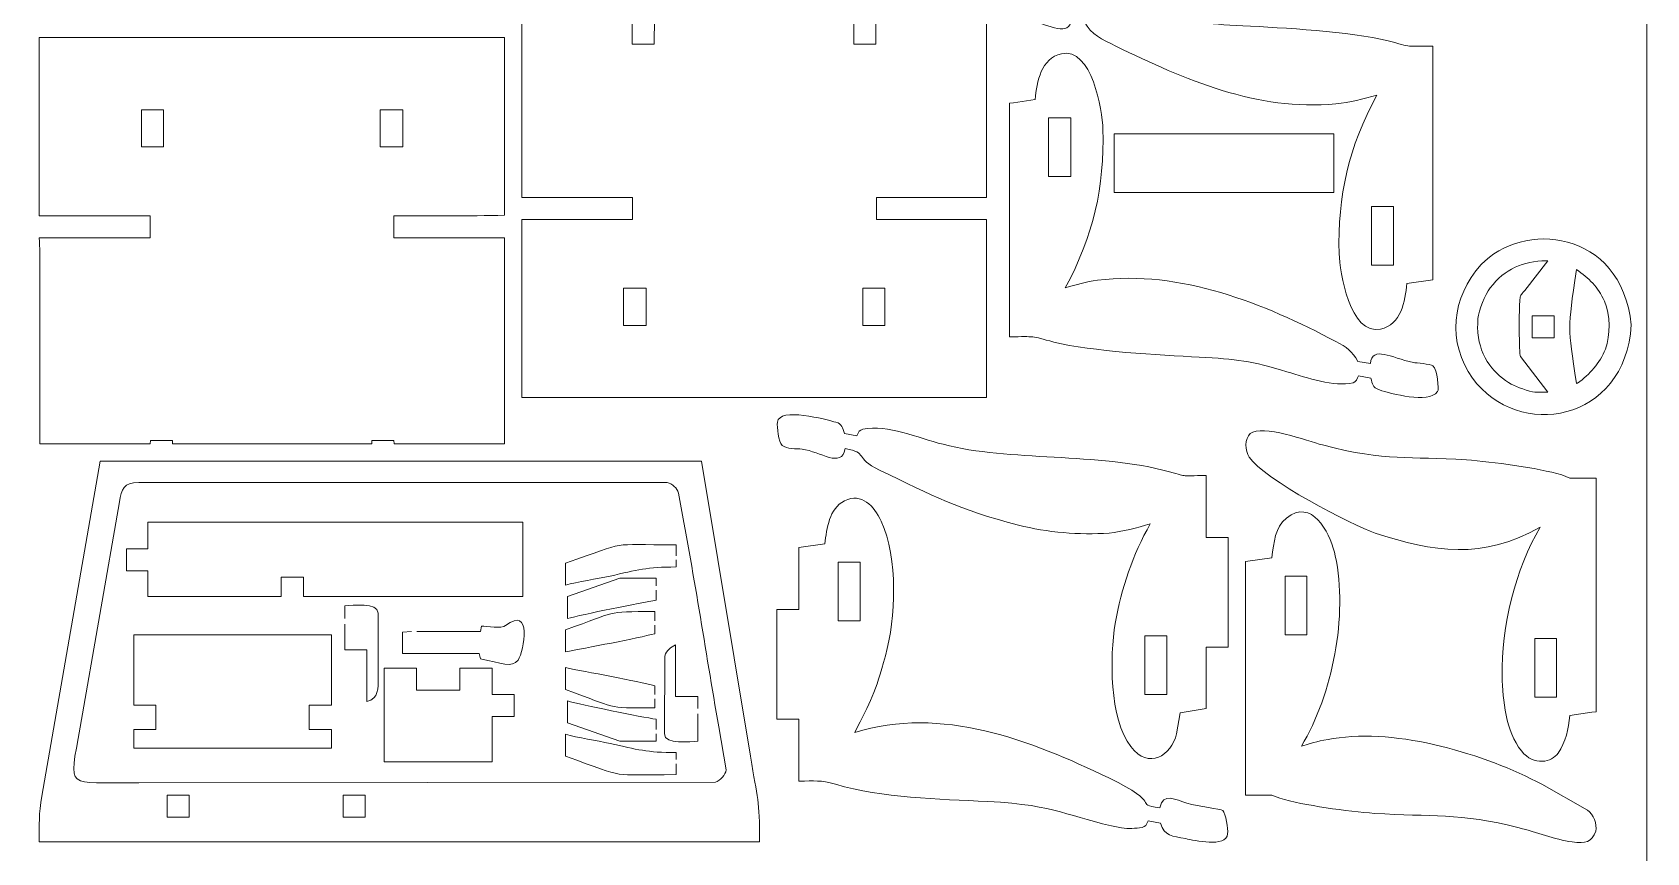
# Model space of a CAD drawing. Header units: centimetres. Extents: x -5.6 to 52.4, y -14 to 24.
# Drawn here: x 33.65 to 52.41, y 5.06 to 14.59 of the extents above; entities that cross this region are included whole.
import ezdxf

# ---------------------------------------------------------------- set-up
doc = ezdxf.new("R2010")
doc.units = ezdxf.units.CM
doc.header["$MEASUREMENT"] = 0
doc.layers.add('Camada 1', color=7, linetype='Continuous')

msp = doc.modelspace()

# ---------------------------------------------------------------- linework, layer by layer
at = {"layer": 'Camada 1', "color": 5, "lineweight": 9}
msp.add_open_spline([(52.40695, -13.99431), (52.40695, -13.99431), (-5.59305, -13.99431), (-5.59305, -13.99431), (-5.59305, -13.99431), (-5.59305, -13.99431), (52.40695, -13.9943), (52.40695, -13.9943), (52.40695, -13.9943), (52.40695, -13.9943), (52.40695, 24.00571), (52.40695, 24.00571), (52.40695, 24.00571), (52.40695, 24.00571), (-5.59305, 24.00571), (-5.59305, 24.00571), (-5.59305, 24.00571), (-5.59305, 24.00571), (-5.59305, -13.9943), (-5.59305, -13.9943)], degree=3, knots=[0, 0, 0, 0, 0.16666667, 0.16666667, 0.16666667, 0.16666667, 0.33333333, 0.33333333, 0.33333333, 0.33333333, 0.5, 0.5, 0.5, 0.5, 0.66666667, 0.66666667, 0.66666667, 0.66666667, 1, 1, 1, 1], dxfattribs=at)
at = {"layer": 'Camada 1', "color": 3, "lineweight": 9}
for points, knots in [([(46.23835, 14.43083), (47.04306, 14.04336), (47.87335, 13.6736), (48.79524, 13.76192), (48.79524, 13.76192), (48.95681, 13.7774), (49.11406, 13.82027), (49.27037, 13.86194), (49.27037, 13.86194), (48.94437, 13.2568), (48.81496, 12.69598), (48.83275, 12.01773), (48.83275, 12.01773), (48.83804, 11.81621), (48.95924, 11.06288), (49.31411, 11.14251), (49.31411, 11.14251), (49.55261, 11.19603), (49.5995, 11.46411), (49.62044, 11.6739), (49.62044, 11.6739), (49.62044, 11.6739), (49.92052, 11.71765), (49.92052, 11.71765), (49.92052, 11.71765), (49.92052, 11.71765), (49.92052, 14.43083), (49.92052, 14.43083), (49.92052, 14.43083), (49.61357, 14.43083), (49.68496, 14.41717), (49.40164, 14.49334), (49.40164, 14.49334), (48.95856, 14.60141), (48.18045, 14.64525), (47.71374, 14.66838), (47.71374, 14.66838), (47.28318, 14.68972), (47.10304, 14.71293), (46.69472, 14.8372), (46.69472, 14.8372), (46.45249, 14.91091), (46.15008, 15.01539), (45.92579, 14.96847), (45.92579, 14.96847), (45.89487, 14.95779), (45.87655, 14.9138), (45.86326, 14.88719), (45.86326, 14.88719), (45.86326, 14.88719), (45.71947, 14.91221), (45.71947, 14.91221), (45.71947, 14.91221), (45.69906, 14.98368), (45.70687, 15.0174), (45.61946, 15.04975), (45.61946, 15.04975), (45.48992, 15.08807), (45.05014, 15.21543), (44.94428, 15.06851), (44.94428, 15.06851), (44.90343, 15.01182), (44.95645, 14.8227), (45.00054, 14.76842), (45.00054, 14.76842), (45.02497, 14.74761), (45.19477, 14.7356), (45.22561, 14.73091), (45.22561, 14.73091), (45.48503, 14.67814), (45.69003, 14.52972), (45.72574, 14.74339), (45.72574, 14.74339), (45.72574, 14.74339), (45.86953, 14.71841), (45.86953, 14.71841), (45.86953, 14.71841), (45.95927, 14.55678), (46.07101, 14.51942), (46.23835, 14.43083)], [0, 0, 0, 0, 0.04761905, 0.04761905, 0.04761905, 0.04761905, 0.0952381, 0.0952381, 0.0952381, 0.0952381, 0.14285714, 0.14285714, 0.14285714, 0.14285714, 0.19047619, 0.19047619, 0.19047619, 0.19047619, 0.23809524, 0.23809524, 0.23809524, 0.23809524, 0.28571429, 0.28571429, 0.28571429, 0.28571429, 0.33333333, 0.33333333, 0.33333333, 0.33333333, 0.38095238, 0.38095238, 0.38095238, 0.38095238, 0.42857143, 0.42857143, 0.42857143, 0.42857143, 0.47619048, 0.47619048, 0.47619048, 0.47619048, 0.52380952, 0.52380952, 0.52380952, 0.52380952, 0.57142857, 0.57142857, 0.57142857, 0.57142857, 0.61904762, 0.61904762, 0.61904762, 0.61904762, 0.66666667, 0.66666667, 0.66666667, 0.66666667, 0.71428571, 0.71428571, 0.71428571, 0.71428571, 0.76190476, 0.76190476, 0.76190476, 0.76190476, 0.80952381, 0.80952381, 0.80952381, 0.80952381, 0.85714286, 0.85714286, 0.85714286, 0.85714286, 0.9047619, 0.9047619, 0.9047619, 0.9047619, 1, 1, 1, 1]), ([(39.33555, 14.31204), (39.33555, 14.31204), (39.33555, 12.67415), (39.33555, 12.67415), (39.33555, 12.67415), (39.33555, 12.67415), (40.62337, 12.67415), (40.62337, 12.67415), (40.62337, 12.67415), (40.62337, 12.67415), (40.62337, 12.41781), (40.62337, 12.41781), (40.62337, 12.41781), (40.62337, 12.41781), (39.33555, 12.41781), (39.33555, 12.41781), (39.33555, 12.41781), (39.33555, 12.41781), (39.33555, 10.34857), (39.33555, 10.34857), (39.33555, 10.34857), (41.136, 10.34857), (42.93645, 10.34857), (44.7369, 10.34857), (44.7369, 10.34857), (44.7369, 10.34857), (44.7369, 12.41781), (44.7369, 12.41781), (44.7369, 12.41781), (44.7369, 12.41781), (43.45534, 12.41781), (43.45534, 12.41781), (43.45534, 12.41781), (43.45534, 12.41781), (43.45534, 12.67415), (43.45534, 12.67415), (43.45534, 12.67415), (43.45534, 12.67415), (44.7369, 12.67415), (44.7369, 12.67415), (44.7369, 12.67415), (44.7369, 12.67415), (44.7369, 15.06851), (44.7369, 15.06851), (44.7369, 15.06851), (44.7369, 15.06851), (43.45534, 15.06851), (43.45534, 15.06851), (43.45534, 15.06851), (43.4428, 14.88089), (43.44907, 14.64923), (43.44907, 14.45583), (43.44907, 14.45583), (43.44907, 14.45583), (43.19277, 14.45583), (43.19277, 14.45583), (43.19277, 14.45583), (43.19277, 14.45583), (43.19277, 15.06851), (43.19277, 15.06851), (43.19277, 15.06851), (43.19277, 15.06851), (40.87967, 15.06851), (40.87967, 15.06851), (40.87967, 15.06851), (40.87967, 15.06851), (40.87343, 14.45583), (40.87343, 14.45583), (40.87343, 14.45583), (40.87343, 14.45583), (40.61712, 14.45583), (40.61712, 14.45583), (40.61712, 14.45583), (40.61712, 14.45583), (40.61712, 15.06851), (40.61712, 15.06851), (40.61712, 15.06851), (40.61712, 15.06851), (39.33555, 15.06851), (39.33555, 15.06851), (39.33555, 15.06851), (39.33555, 15.06851), (39.33555, 14.31204), (39.33555, 14.31204)], [0, 0, 0, 0, 0.04545455, 0.04545455, 0.04545455, 0.04545455, 0.09090909, 0.09090909, 0.09090909, 0.09090909, 0.13636364, 0.13636364, 0.13636364, 0.13636364, 0.18181818, 0.18181818, 0.18181818, 0.18181818, 0.22727273, 0.22727273, 0.22727273, 0.22727273, 0.27272727, 0.27272727, 0.27272727, 0.27272727, 0.31818182, 0.31818182, 0.31818182, 0.31818182, 0.36363636, 0.36363636, 0.36363636, 0.36363636, 0.40909091, 0.40909091, 0.40909091, 0.40909091, 0.45454545, 0.45454545, 0.45454545, 0.45454545, 0.5, 0.5, 0.5, 0.5, 0.54545455, 0.54545455, 0.54545455, 0.54545455, 0.59090909, 0.59090909, 0.59090909, 0.59090909, 0.63636364, 0.63636364, 0.63636364, 0.63636364, 0.68181818, 0.68181818, 0.68181818, 0.68181818, 0.72727273, 0.72727273, 0.72727273, 0.72727273, 0.77272727, 0.77272727, 0.77272727, 0.77272727, 0.81818182, 0.81818182, 0.81818182, 0.81818182, 0.86363636, 0.86363636, 0.86363636, 0.86363636, 0.90909091, 0.90909091, 0.90909091, 0.90909091, 1, 1, 1, 1]), ([(34.81514, 9.81081), (34.81514, 9.81081), (35.01518, 9.81081), (35.01518, 9.81081), (35.01518, 9.81081), (35.01518, 9.81081), (35.02143, 9.84831), (35.02143, 9.84831), (35.02143, 9.84831), (35.02143, 9.84831), (35.27775, 9.84831), (35.27775, 9.84831), (35.27775, 9.84831), (35.27775, 9.84831), (35.27775, 9.81081), (35.27775, 9.81081), (35.27775, 9.81081), (35.27775, 9.81081), (37.59083, 9.81081), (37.59083, 9.81081), (37.59083, 9.81081), (37.59083, 9.81081), (37.59083, 9.84831), (37.59083, 9.84831), (37.59083, 9.84831), (37.59083, 9.84831), (37.84713, 9.84831), (37.84713, 9.84831), (37.84713, 9.84831), (37.84713, 9.84831), (37.8534, 9.81081), (37.8534, 9.81081), (37.8534, 9.81081), (37.8534, 9.81081), (39.13494, 9.81081), (39.13494, 9.81081), (39.13494, 9.81081), (39.13494, 9.81081), (39.13494, 12.20516), (39.13494, 12.20516), (39.13494, 12.20516), (39.13494, 12.20516), (37.84713, 12.20516), (37.84713, 12.20516), (37.84713, 12.20516), (37.84713, 12.20516), (37.84713, 12.46145), (37.84713, 12.46145), (37.84713, 12.46145), (38.26983, 12.46145), (38.7151, 12.45455), (39.13494, 12.46773), (39.13494, 12.46773), (39.13494, 12.46773), (39.13494, 14.53073), (39.13494, 14.53073), (39.13494, 14.53073), (39.13494, 14.53073), (33.72736, 14.53073), (33.72736, 14.53073), (33.72736, 14.53073), (33.72736, 14.53073), (33.72736, 12.46145), (33.72736, 12.46145), (33.72736, 12.46145), (34.15663, 12.46145), (34.58591, 12.46145), (35.01518, 12.46145), (35.01518, 12.46145), (35.01518, 12.46145), (35.01518, 12.20516), (35.01518, 12.20516), (35.01518, 12.20516), (35.01518, 12.20516), (33.72736, 12.20516), (33.72736, 12.20516), (33.72736, 12.20516), (33.74033, 11.98416), (33.7336, 11.67562), (33.7336, 11.44873), (33.7336, 11.44873), (33.7336, 11.44873), (33.7336, 9.81081), (33.7336, 9.81081), (33.7336, 9.81081), (33.7336, 9.81081), (34.81514, 9.81081), (34.81514, 9.81081)], [0, 0, 0, 0, 0.04347826, 0.04347826, 0.04347826, 0.04347826, 0.08695652, 0.08695652, 0.08695652, 0.08695652, 0.13043478, 0.13043478, 0.13043478, 0.13043478, 0.17391304, 0.17391304, 0.17391304, 0.17391304, 0.2173913, 0.2173913, 0.2173913, 0.2173913, 0.26086957, 0.26086957, 0.26086957, 0.26086957, 0.30434783, 0.30434783, 0.30434783, 0.30434783, 0.34782609, 0.34782609, 0.34782609, 0.34782609, 0.39130435, 0.39130435, 0.39130435, 0.39130435, 0.43478261, 0.43478261, 0.43478261, 0.43478261, 0.47826087, 0.47826087, 0.47826087, 0.47826087, 0.52173913, 0.52173913, 0.52173913, 0.52173913, 0.56521739, 0.56521739, 0.56521739, 0.56521739, 0.60869565, 0.60869565, 0.60869565, 0.60869565, 0.65217391, 0.65217391, 0.65217391, 0.65217391, 0.69565217, 0.69565217, 0.69565217, 0.69565217, 0.73913043, 0.73913043, 0.73913043, 0.73913043, 0.7826087, 0.7826087, 0.7826087, 0.7826087, 0.82608696, 0.82608696, 0.82608696, 0.82608696, 0.86956522, 0.86956522, 0.86956522, 0.86956522, 0.91304348, 0.91304348, 0.91304348, 0.91304348, 1, 1, 1, 1]), ([(45.05057, 13.77441), (45.05057, 13.77441), (45.00054, 13.76817), (45.00054, 13.76817), (45.00054, 13.76817), (45.00054, 13.76817), (45.00054, 11.05498), (45.00054, 11.05498), (45.00054, 11.05498), (45.31357, 11.05498), (45.23823, 11.06807), (45.51943, 10.99248), (45.51943, 10.99248), (45.96247, 10.88443), (46.74068, 10.84056), (47.20734, 10.81743), (47.20734, 10.81743), (47.63776, 10.79609), (47.81809, 10.7729), (48.22633, 10.64863), (48.22633, 10.64863), (48.46858, 10.5749), (48.77095, 10.47046), (48.99528, 10.51735), (48.99528, 10.51735), (49.02638, 10.52808), (49.04444, 10.57189), (49.05781, 10.59864), (49.05781, 10.59864), (49.05781, 10.59864), (49.20159, 10.57361), (49.20159, 10.57361), (49.20159, 10.57361), (49.22204, 10.50214), (49.21415, 10.46844), (49.30163, 10.43607), (49.30163, 10.43607), (49.43132, 10.39771), (49.87076, 10.27041), (49.97678, 10.41732), (49.97678, 10.41732), (49.99502, 10.44259), (49.97598, 10.67489), (49.92052, 10.71739), (49.92052, 10.71739), (49.89242, 10.73893), (49.72991, 10.74966), (49.69548, 10.7549), (49.69548, 10.7549), (49.42692, 10.80955), (49.22584, 10.95658), (49.19536, 10.74242), (49.19536, 10.74242), (49.19536, 10.74242), (49.05157, 10.76742), (49.05157, 10.76742), (49.05157, 10.76742), (48.9866, 10.88435), (48.91765, 10.93374), (48.79524, 10.99872), (48.79524, 10.99872), (47.9614, 11.44135), (46.98403, 11.83522), (46.02579, 11.71141), (46.02579, 11.71141), (45.88579, 11.69332), (45.78597, 11.65992), (45.6507, 11.62389), (45.6507, 11.62389), (45.97677, 12.22895), (46.1061, 12.7899), (46.08832, 13.46808), (46.08832, 13.46808), (46.08257, 13.68738), (45.95671, 14.42184), (45.60695, 14.34331), (45.60695, 14.34331), (45.36847, 14.28977), (45.32159, 14.02172), (45.30062, 13.81191), (45.30062, 13.81191), (45.30062, 13.81191), (45.05057, 13.77441), (45.05057, 13.77441)], [0, 0, 0, 0, 0.04545455, 0.04545455, 0.04545455, 0.04545455, 0.09090909, 0.09090909, 0.09090909, 0.09090909, 0.13636364, 0.13636364, 0.13636364, 0.13636364, 0.18181818, 0.18181818, 0.18181818, 0.18181818, 0.22727273, 0.22727273, 0.22727273, 0.22727273, 0.27272727, 0.27272727, 0.27272727, 0.27272727, 0.31818182, 0.31818182, 0.31818182, 0.31818182, 0.36363636, 0.36363636, 0.36363636, 0.36363636, 0.40909091, 0.40909091, 0.40909091, 0.40909091, 0.45454545, 0.45454545, 0.45454545, 0.45454545, 0.5, 0.5, 0.5, 0.5, 0.54545455, 0.54545455, 0.54545455, 0.54545455, 0.59090909, 0.59090909, 0.59090909, 0.59090909, 0.63636364, 0.63636364, 0.63636364, 0.63636364, 0.68181818, 0.68181818, 0.68181818, 0.68181818, 0.72727273, 0.72727273, 0.72727273, 0.72727273, 0.77272727, 0.77272727, 0.77272727, 0.77272727, 0.81818182, 0.81818182, 0.81818182, 0.81818182, 0.86363636, 0.86363636, 0.86363636, 0.86363636, 0.90909091, 0.90909091, 0.90909091, 0.90909091, 1, 1, 1, 1]), ([(48.65772, 13.41183), (48.65772, 13.41183), (48.77024, 13.41183), (48.77024, 13.41183), (48.77024, 13.41183), (48.77024, 13.41183), (48.77024, 12.7304), (48.77024, 12.7304), (48.77024, 12.7304), (48.77024, 12.7304), (46.2196, 12.7304), (46.2196, 12.7304), (46.2196, 12.7304), (46.2196, 12.7304), (46.2196, 13.41183), (46.2196, 13.41183), (46.2196, 13.41183), (46.2196, 13.41183), (48.65772, 13.41183), (48.65772, 13.41183)], [0, 0, 0, 0, 0.16666667, 0.16666667, 0.16666667, 0.16666667, 0.33333333, 0.33333333, 0.33333333, 0.33333333, 0.5, 0.5, 0.5, 0.5, 0.66666667, 0.66666667, 0.66666667, 0.66666667, 1, 1, 1, 1]), ([(52.2274, 11.19222), (52.10915, 12.31813), (50.95177, 12.40042), (50.48324, 11.89239), (50.48324, 11.89239), (50.13715, 11.51713), (50.08848, 10.98222), (50.3832, 10.57331), (50.3832, 10.57331), (50.90742, 9.846), (52.16068, 10.05648), (52.2274, 11.19222)], [0, 0, 0, 0, 0.25, 0.25, 0.25, 0.25, 0.5, 0.5, 0.5, 0.5, 1, 1, 1, 1]), ([(47.33085, 8.72288), (47.33085, 8.72288), (47.2871, 8.72288), (47.2871, 8.72288), (47.2871, 8.72288), (47.2871, 8.72288), (47.2871, 9.44182), (47.2871, 9.44182), (47.2871, 9.44182), (46.96254, 9.44182), (47.10416, 9.41968), (46.86198, 9.48558), (46.86198, 9.48558), (46.01972, 9.71477), (45.00565, 9.60214), (44.23009, 9.80443), (44.23009, 9.80443), (43.93292, 9.88194), (43.59054, 10.03651), (43.29861, 9.97944), (43.29861, 9.97944), (43.25544, 9.971), (43.25335, 9.95144), (43.22983, 9.90443), (43.22983, 9.90443), (43.22983, 9.90443), (43.08605, 9.92945), (43.08605, 9.92945), (43.08605, 9.92945), (43.06356, 9.9969), (43.0573, 10.04177), (42.98601, 10.06072), (42.98601, 10.06072), (42.8736, 10.09063), (42.32697, 10.24296), (42.3046, 10.06072), (42.3046, 10.06072), (42.29829, 10.00932), (42.31839, 9.83021), (42.36086, 9.79191), (42.36086, 9.79191), (42.41101, 9.74668), (42.53111, 9.75535), (42.59217, 9.74813), (42.59217, 9.74813), (42.80441, 9.72303), (43.05282, 9.5175), (43.0923, 9.7544), (43.0923, 9.7544), (43.36916, 9.70827), (43.1915, 9.64867), (43.49241, 9.50434), (43.49241, 9.50434), (44.12202, 9.20236), (44.39561, 9.04791), (45.10531, 8.86667), (45.10531, 8.86667), (45.44383, 8.78022), (45.8103, 8.74906), (46.16181, 8.77291), (46.16181, 8.77291), (46.31088, 8.78718), (46.49215, 8.83862), (46.63692, 8.87918), (46.63692, 8.87918), (46.43792, 8.52096), (46.29927, 8.1352), (46.23059, 7.72263), (46.23059, 7.72263), (46.16678, 7.33934), (46.16198, 6.61464), (46.41188, 6.29102), (46.41188, 6.29102), (46.62134, 6.01977), (46.88141, 6.18521), (46.94327, 6.44105), (46.94327, 6.44105), (46.94327, 6.44105), (46.98702, 6.68488), (46.98702, 6.68488), (46.98702, 6.68488), (46.98702, 6.68488), (47.2871, 6.73489), (47.2871, 6.73489), (47.2871, 6.73489), (47.2871, 6.73489), (47.2871, 7.44758), (47.2871, 7.44758), (47.2871, 7.44758), (47.2871, 7.44758), (47.54341, 7.44758), (47.54341, 7.44758), (47.54341, 7.44758), (47.54341, 7.44758), (47.54341, 8.72288), (47.54341, 8.72288), (47.54341, 8.72288), (47.54341, 8.72288), (47.33085, 8.72288), (47.33085, 8.72288)], [0, 0, 0, 0, 0.03846154, 0.03846154, 0.03846154, 0.03846154, 0.07692308, 0.07692308, 0.07692308, 0.07692308, 0.11538462, 0.11538462, 0.11538462, 0.11538462, 0.15384615, 0.15384615, 0.15384615, 0.15384615, 0.19230769, 0.19230769, 0.19230769, 0.19230769, 0.23076923, 0.23076923, 0.23076923, 0.23076923, 0.26923077, 0.26923077, 0.26923077, 0.26923077, 0.30769231, 0.30769231, 0.30769231, 0.30769231, 0.34615385, 0.34615385, 0.34615385, 0.34615385, 0.38461538, 0.38461538, 0.38461538, 0.38461538, 0.42307692, 0.42307692, 0.42307692, 0.42307692, 0.46153846, 0.46153846, 0.46153846, 0.46153846, 0.5, 0.5, 0.5, 0.5, 0.53846154, 0.53846154, 0.53846154, 0.53846154, 0.57692308, 0.57692308, 0.57692308, 0.57692308, 0.61538462, 0.61538462, 0.61538462, 0.61538462, 0.65384615, 0.65384615, 0.65384615, 0.65384615, 0.69230769, 0.69230769, 0.69230769, 0.69230769, 0.73076923, 0.73076923, 0.73076923, 0.73076923, 0.76923077, 0.76923077, 0.76923077, 0.76923077, 0.80769231, 0.80769231, 0.80769231, 0.80769231, 0.84615385, 0.84615385, 0.84615385, 0.84615385, 0.88461538, 0.88461538, 0.88461538, 0.88461538, 0.92307692, 0.92307692, 0.92307692, 0.92307692, 1, 1, 1, 1]), ([(51.77041, 6.69112), (51.77041, 6.69112), (51.82044, 6.69739), (51.82044, 6.69739), (51.82044, 6.69739), (51.82044, 6.69739), (51.82044, 9.41057), (51.82044, 9.41057), (51.82044, 9.41057), (51.82044, 9.41057), (51.51411, 9.41057), (51.51411, 9.41057), (51.51411, 9.41057), (51.51411, 9.41057), (51.42032, 9.44808), (51.42032, 9.44808), (51.42032, 9.44808), (51.1358, 9.5338), (50.61048, 9.60128), (50.31379, 9.6231), (50.31379, 9.6231), (49.62548, 9.67372), (49.40967, 9.59571), (48.63839, 9.79815), (48.63839, 9.79815), (48.46754, 9.843), (47.93775, 10.04176), (47.80068, 9.92945), (47.80068, 9.92945), (47.73135, 9.87264), (47.73783, 9.73304), (47.78817, 9.65436), (47.78817, 9.65436), (47.94839, 9.40393), (48.99272, 8.85753), (49.25104, 8.77291), (49.25104, 8.77291), (49.92754, 8.55132), (50.50304, 8.46046), (51.17026, 8.84167), (51.17026, 8.84167), (50.8849, 8.36608), (50.71155, 7.67581), (50.72641, 7.10999), (50.72641, 7.10999), (50.73388, 6.82565), (50.76921, 6.47369), (50.95145, 6.24101), (50.95145, 6.24101), (51.09532, 6.05731), (51.30708, 6.11143), (51.37657, 6.21601), (51.37657, 6.21601), (51.46522, 6.34943), (51.49937, 6.49203), (51.51411, 6.65361), (51.51411, 6.65361), (51.51411, 6.65361), (51.77041, 6.69112), (51.77041, 6.69112)], [0, 0, 0, 0, 0.0625, 0.0625, 0.0625, 0.0625, 0.125, 0.125, 0.125, 0.125, 0.1875, 0.1875, 0.1875, 0.1875, 0.25, 0.25, 0.25, 0.25, 0.3125, 0.3125, 0.3125, 0.3125, 0.375, 0.375, 0.375, 0.375, 0.4375, 0.4375, 0.4375, 0.4375, 0.5, 0.5, 0.5, 0.5, 0.5625, 0.5625, 0.5625, 0.5625, 0.625, 0.625, 0.625, 0.625, 0.6875, 0.6875, 0.6875, 0.6875, 0.75, 0.75, 0.75, 0.75, 0.8125, 0.8125, 0.8125, 0.8125, 0.875, 0.875, 0.875, 0.875, 1, 1, 1, 1]), ([(35.03393, 5.18449), (37.38869, 5.18449), (39.74344, 5.18449), (42.0982, 5.18449), (42.0982, 5.18449), (42.0982, 5.68564), (42.07528, 5.67005), (41.99191, 6.1785), (41.99191, 6.1785), (41.99191, 6.1785), (41.42302, 9.61062), (41.42302, 9.61062), (41.42302, 9.61062), (41.42302, 9.61062), (34.43378, 9.61062), (34.43378, 9.61062), (34.43378, 9.61062), (34.43378, 9.61062), (33.75862, 5.71589), (33.75862, 5.71589), (33.75862, 5.71589), (33.72185, 5.50473), (33.72736, 5.39391), (33.72736, 5.18449), (33.72736, 5.18449), (33.72736, 5.18449), (35.03393, 5.18449), (35.03393, 5.18449)], [0, 0, 0, 0, 0.125, 0.125, 0.125, 0.125, 0.25, 0.25, 0.25, 0.25, 0.375, 0.375, 0.375, 0.375, 0.5, 0.5, 0.5, 0.5, 0.625, 0.625, 0.625, 0.625, 0.75, 0.75, 0.75, 0.75, 1, 1, 1, 1]), ([(41.6231, 6.52234), (41.6231, 6.52234), (41.71061, 6.02221), (41.71061, 6.02221), (41.71061, 6.02221), (41.70549, 5.96407), (41.63852, 5.89608), (41.58559, 5.87843), (41.58559, 5.87843), (41.58559, 5.87843), (34.88391, 5.87218), (34.88391, 5.87218), (34.88391, 5.87218), (34.01931, 5.87642), (34.07257, 5.76818), (34.20249, 6.5161), (34.20249, 6.5161), (34.20249, 6.5161), (34.65884, 9.13549), (34.65884, 9.13549), (34.65884, 9.13549), (34.68483, 9.28484), (34.708, 9.36056), (34.88391, 9.36056), (34.88391, 9.36056), (34.88391, 9.36056), (41.02293, 9.36056), (41.02293, 9.36056), (41.02293, 9.36056), (41.08477, 9.34596), (41.14199, 9.29808), (41.1542, 9.23553), (41.1542, 9.23553), (41.3299, 8.33522), (41.46733, 7.42623), (41.6231, 6.52234)], [0, 0, 0, 0, 0.1, 0.1, 0.1, 0.1, 0.2, 0.2, 0.2, 0.2, 0.3, 0.3, 0.3, 0.3, 0.4, 0.4, 0.4, 0.4, 0.5, 0.5, 0.5, 0.5, 0.6, 0.6, 0.6, 0.6, 0.7, 0.7, 0.7, 0.7, 0.8, 0.8, 0.8, 0.8, 1, 1, 1, 1]), ([(42.51091, 6.60987), (42.51091, 6.60987), (42.55466, 6.60987), (42.55466, 6.60987), (42.55466, 6.60987), (42.55466, 6.60987), (42.55466, 5.89093), (42.55466, 5.89093), (42.55466, 5.89093), (42.74484, 5.89093), (42.79982, 5.90514), (42.97978, 5.85343), (42.97978, 5.85343), (43.52975, 5.6954), (44.17047, 5.68257), (44.74897, 5.65336), (44.74897, 5.65336), (45.58626, 5.61109), (45.64879, 5.47624), (46.3056, 5.34704), (46.3056, 5.34704), (46.38113, 5.33585), (46.46847, 5.33871), (46.54315, 5.35331), (46.54315, 5.35331), (46.58632, 5.36175), (46.58841, 5.38131), (46.61193, 5.42832), (46.61193, 5.42832), (46.61193, 5.42832), (46.75571, 5.4033), (46.75571, 5.4033), (46.75571, 5.4033), (46.80719, 5.24882), (46.89029, 5.25189), (47.04951, 5.222), (47.04951, 5.222), (47.14818, 5.20348), (47.52055, 5.11109), (47.53716, 5.27826), (47.53716, 5.27826), (47.54255, 5.33252), (47.51612, 5.51709), (47.4809, 5.54708), (47.4809, 5.54708), (47.45386, 5.57011), (47.20247, 5.59164), (47.06203, 5.63461), (47.06203, 5.63461), (46.94452, 5.67057), (46.78087, 5.76681), (46.74946, 5.57835), (46.74946, 5.57835), (46.42497, 5.63241), (46.80949, 5.61341), (46.15554, 5.92844), (46.15554, 5.92844), (45.25045, 6.36445), (44.20505, 6.77362), (43.20482, 6.45357), (43.20482, 6.45357), (43.38882, 6.82157), (43.44256, 6.9117), (43.56115, 7.34754), (43.56115, 7.34754), (43.67949, 7.78246), (43.71156, 8.47945), (43.51116, 8.91045), (43.51116, 8.91045), (43.42909, 9.08697), (43.2846, 9.24726), (43.08605, 9.148), (43.08605, 9.148), (42.90228, 9.05613), (42.88277, 8.82977), (42.85474, 8.64787), (42.85474, 8.64787), (42.85474, 8.64787), (42.55466, 8.6041), (42.55466, 8.6041), (42.55466, 8.6041), (42.55466, 8.6041), (42.55466, 7.88517), (42.55466, 7.88517), (42.55466, 7.88517), (42.55466, 7.88517), (42.29835, 7.88517), (42.29835, 7.88517), (42.29835, 7.88517), (42.29835, 7.88517), (42.29835, 6.60987), (42.29835, 6.60987), (42.29835, 6.60987), (42.29835, 6.60987), (42.51091, 6.60987), (42.51091, 6.60987)], [0, 0, 0, 0, 0.04, 0.04, 0.04, 0.04, 0.08, 0.08, 0.08, 0.08, 0.12, 0.12, 0.12, 0.12, 0.16, 0.16, 0.16, 0.16, 0.2, 0.2, 0.2, 0.2, 0.24, 0.24, 0.24, 0.24, 0.28, 0.28, 0.28, 0.28, 0.32, 0.32, 0.32, 0.32, 0.36, 0.36, 0.36, 0.36, 0.4, 0.4, 0.4, 0.4, 0.44, 0.44, 0.44, 0.44, 0.48, 0.48, 0.48, 0.48, 0.52, 0.52, 0.52, 0.52, 0.56, 0.56, 0.56, 0.56, 0.6, 0.6, 0.6, 0.6, 0.64, 0.64, 0.64, 0.64, 0.68, 0.68, 0.68, 0.68, 0.72, 0.72, 0.72, 0.72, 0.76, 0.76, 0.76, 0.76, 0.8, 0.8, 0.8, 0.8, 0.84, 0.84, 0.84, 0.84, 0.88, 0.88, 0.88, 0.88, 0.92, 0.92, 0.92, 0.92, 1, 1, 1, 1]), ([(48.05697, 8.5541), (48.05697, 8.5541), (48.05074, 8.48534), (48.05074, 8.48534), (48.05074, 8.48534), (48.05074, 8.48534), (47.74442, 8.44156), (47.74442, 8.44156), (47.74442, 8.44156), (47.74442, 8.44156), (47.74442, 5.7284), (47.74442, 5.7284), (47.74442, 5.7284), (47.74442, 5.7284), (48.05074, 5.7284), (48.05074, 5.7284), (48.05074, 5.7284), (48.05074, 5.7284), (48.14451, 5.69089), (48.14451, 5.69089), (48.14451, 5.69089), (48.41501, 5.60937), (48.93769, 5.53698), (49.24479, 5.51584), (49.24479, 5.51584), (49.90253, 5.47056), (50.22495, 5.52767), (50.92646, 5.34704), (50.92646, 5.34704), (51.12592, 5.29568), (51.33457, 5.21146), (51.5391, 5.18449), (51.5391, 5.18449), (51.7029, 5.16289), (51.76458, 5.1775), (51.81417, 5.30953), (51.81417, 5.30953), (51.83334, 5.39074), (51.786, 5.50241), (51.7204, 5.55335), (51.7204, 5.55335), (51.7204, 5.55335), (51.18901, 5.85343), (51.18901, 5.85343), (51.18901, 5.85343), (50.52889, 6.20475), (49.51698, 6.50836), (48.76342, 6.38479), (48.76342, 6.38479), (48.58769, 6.3546), (48.56055, 6.34644), (48.39457, 6.29727), (48.39457, 6.29727), (48.75922, 6.90519), (48.9348, 7.80694), (48.78842, 8.51034), (48.78842, 8.51034), (48.7437, 8.72524), (48.55726, 9.13996), (48.27578, 8.98546), (48.27578, 8.98546), (48.10731, 8.89299), (48.0876, 8.73006), (48.05697, 8.5541)], [0, 0, 0, 0, 0.05882353, 0.05882353, 0.05882353, 0.05882353, 0.11764706, 0.11764706, 0.11764706, 0.11764706, 0.17647059, 0.17647059, 0.17647059, 0.17647059, 0.23529412, 0.23529412, 0.23529412, 0.23529412, 0.29411765, 0.29411765, 0.29411765, 0.29411765, 0.35294118, 0.35294118, 0.35294118, 0.35294118, 0.41176471, 0.41176471, 0.41176471, 0.41176471, 0.47058824, 0.47058824, 0.47058824, 0.47058824, 0.52941176, 0.52941176, 0.52941176, 0.52941176, 0.58823529, 0.58823529, 0.58823529, 0.58823529, 0.64705882, 0.64705882, 0.64705882, 0.64705882, 0.70588235, 0.70588235, 0.70588235, 0.70588235, 0.76470588, 0.76470588, 0.76470588, 0.76470588, 0.82352941, 0.82352941, 0.82352941, 0.82352941, 0.88235294, 0.88235294, 0.88235294, 0.88235294, 1, 1, 1, 1])]:
    msp.add_open_spline(points, degree=3, knots=knots, dxfattribs=at)
at = {"layer": 'Camada 1', "lineweight": 9}
for points, knots in [([(34.95268, 13.26165), (34.95268, 13.26165), (34.91514, 13.26165), (34.91514, 13.26165), (34.91514, 13.26165), (34.91514, 13.26165), (34.91514, 13.69301), (34.91514, 13.69301), (34.91514, 13.69301), (34.91514, 13.69301), (35.17148, 13.69301), (35.17148, 13.69301), (35.17148, 13.69301), (35.17148, 13.69301), (35.17148, 13.26165), (35.17148, 13.26165), (35.17148, 13.26165), (35.17148, 13.26165), (34.95268, 13.26165), (34.95268, 13.26165)], [0, 0, 0, 0, 0.16666667, 0.16666667, 0.16666667, 0.16666667, 0.33333333, 0.33333333, 0.33333333, 0.33333333, 0.5, 0.5, 0.5, 0.5, 0.66666667, 0.66666667, 0.66666667, 0.66666667, 1, 1, 1, 1]), ([(37.95341, 13.33668), (37.95341, 13.33668), (37.95341, 13.26165), (37.95341, 13.26165), (37.95341, 13.26165), (37.95341, 13.26165), (37.69086, 13.26165), (37.69086, 13.26165), (37.69086, 13.26165), (37.69086, 13.26165), (37.69086, 13.69301), (37.69086, 13.69301), (37.69086, 13.69301), (37.69086, 13.69301), (37.95341, 13.69301), (37.95341, 13.69301), (37.95341, 13.69301), (37.95341, 13.69301), (37.95341, 13.33668), (37.95341, 13.33668)], [0, 0, 0, 0, 0.16666667, 0.16666667, 0.16666667, 0.16666667, 0.33333333, 0.33333333, 0.33333333, 0.33333333, 0.5, 0.5, 0.5, 0.5, 0.66666667, 0.66666667, 0.66666667, 0.66666667, 1, 1, 1, 1]), ([(45.66945, 12.91794), (45.66945, 12.91794), (45.71323, 12.91794), (45.71323, 12.91794), (45.71323, 12.91794), (45.71323, 12.91794), (45.71323, 13.59937), (45.71323, 13.59937), (45.71323, 13.59937), (45.71323, 13.59937), (45.45692, 13.59937), (45.45692, 13.59937), (45.45692, 13.59937), (45.45692, 13.59937), (45.45692, 12.91794), (45.45692, 12.91794), (45.45692, 12.91794), (45.45692, 12.91794), (45.66945, 12.91794), (45.66945, 12.91794)], [0, 0, 0, 0, 0.16666667, 0.16666667, 0.16666667, 0.16666667, 0.33333333, 0.33333333, 0.33333333, 0.33333333, 0.5, 0.5, 0.5, 0.5, 0.66666667, 0.66666667, 0.66666667, 0.66666667, 1, 1, 1, 1]), ([(49.25162, 12.56787), (49.25162, 12.56787), (49.20784, 12.56787), (49.20784, 12.56787), (49.20784, 12.56787), (49.20784, 12.56787), (49.20784, 11.88646), (49.20784, 11.88646), (49.20784, 11.88646), (49.20784, 11.88646), (49.46418, 11.88646), (49.46418, 11.88646), (49.46418, 11.88646), (49.46418, 11.88646), (49.46418, 12.56787), (49.46418, 12.56787), (49.46418, 12.56787), (49.46418, 12.56787), (49.25162, 12.56787), (49.25162, 12.56787)], [0, 0, 0, 0, 0.16666667, 0.16666667, 0.16666667, 0.16666667, 0.33333333, 0.33333333, 0.33333333, 0.33333333, 0.5, 0.5, 0.5, 0.5, 0.66666667, 0.66666667, 0.66666667, 0.66666667, 1, 1, 1, 1]), ([(51.23966, 11.93617), (50.96697, 11.93617), (50.76087, 11.84232), (50.58951, 11.62356), (50.58951, 11.62356), (50.52674, 11.54343), (50.45615, 11.36235), (50.44573, 11.26722), (50.44573, 11.26722), (50.44573, 11.26722), (50.44573, 11.21097), (50.44573, 11.21097), (50.44573, 11.21097), (50.44158, 11.1363), (50.43547, 11.19077), (50.44573, 11.09845), (50.44573, 11.09845), (50.46123, 10.95894), (50.49848, 10.83753), (50.58324, 10.72336), (50.58324, 10.72336), (50.64308, 10.64276), (50.74385, 10.55153), (50.8333, 10.50456), (50.8333, 10.50456), (50.89586, 10.47171), (51.03934, 10.417), (51.10839, 10.41077), (51.10839, 10.41077), (51.10839, 10.41077), (51.25842, 10.41077), (51.25842, 10.41077), (51.25842, 10.41077), (51.25842, 10.41077), (50.93958, 10.82336), (50.93958, 10.82336), (50.93958, 10.82336), (50.92315, 10.86416), (50.92238, 11.38894), (50.93334, 11.48606), (50.93334, 11.48606), (50.93971, 11.54251), (50.93919, 11.53002), (50.9896, 11.59231), (50.9896, 11.59231), (50.9896, 11.59231), (51.25842, 11.93617), (51.25842, 11.93617), (51.25842, 11.93617), (51.25842, 11.93617), (51.23966, 11.93617), (51.23966, 11.93617)], [0, 0, 0, 0, 0.07142857, 0.07142857, 0.07142857, 0.07142857, 0.14285714, 0.14285714, 0.14285714, 0.14285714, 0.21428571, 0.21428571, 0.21428571, 0.21428571, 0.28571429, 0.28571429, 0.28571429, 0.28571429, 0.35714286, 0.35714286, 0.35714286, 0.35714286, 0.42857143, 0.42857143, 0.42857143, 0.42857143, 0.5, 0.5, 0.5, 0.5, 0.57142857, 0.57142857, 0.57142857, 0.57142857, 0.64285714, 0.64285714, 0.64285714, 0.64285714, 0.71428571, 0.71428571, 0.71428571, 0.71428571, 0.78571429, 0.78571429, 0.78571429, 0.78571429, 0.85714286, 0.85714286, 0.85714286, 0.85714286, 1, 1, 1, 1]), ([(51.60225, 10.51705), (51.74878, 10.61482), (51.85907, 10.7486), (51.92735, 10.9109), (51.92735, 10.9109), (51.98539, 11.07885), (51.98575, 11.3032), (51.91483, 11.46729), (51.91483, 11.46729), (51.84093, 11.6383), (51.73543, 11.73204), (51.58976, 11.83613), (51.58976, 11.83613), (51.48456, 11.10017), (51.49124, 11.21026), (51.58976, 10.5108), (51.58976, 10.5108), (51.58976, 10.5108), (51.60225, 10.51705), (51.60225, 10.51705)], [0, 0, 0, 0, 0.16666667, 0.16666667, 0.16666667, 0.16666667, 0.33333333, 0.33333333, 0.33333333, 0.33333333, 0.5, 0.5, 0.5, 0.5, 0.66666667, 0.66666667, 0.66666667, 0.66666667, 1, 1, 1, 1]), ([(40.51708, 11.5426), (40.51708, 11.5426), (40.51708, 11.61764), (40.51708, 11.61764), (40.51708, 11.61764), (40.51708, 11.61764), (40.77967, 11.61764), (40.77967, 11.61764), (40.77967, 11.61764), (40.77967, 11.61764), (40.77967, 11.18625), (40.77967, 11.18625), (40.77967, 11.18625), (40.77967, 11.18625), (40.51708, 11.18625), (40.51708, 11.18625), (40.51708, 11.18625), (40.51708, 11.18625), (40.51708, 11.5426), (40.51708, 11.5426)], [0, 0, 0, 0, 0.16666667, 0.16666667, 0.16666667, 0.16666667, 0.33333333, 0.33333333, 0.33333333, 0.33333333, 0.5, 0.5, 0.5, 0.5, 0.66666667, 0.66666667, 0.66666667, 0.66666667, 1, 1, 1, 1]), ([(43.51785, 11.61764), (43.51785, 11.61764), (43.55535, 11.61764), (43.55535, 11.61764), (43.55535, 11.61764), (43.55535, 11.61764), (43.55535, 11.18625), (43.55535, 11.18625), (43.55535, 11.18625), (43.55535, 11.18625), (43.29904, 11.18625), (43.29904, 11.18625), (43.29904, 11.18625), (43.29904, 11.18625), (43.29904, 11.61764), (43.29904, 11.61764), (43.29904, 11.61764), (43.29904, 11.61764), (43.51785, 11.61764), (43.51785, 11.61764)], [0, 0, 0, 0, 0.16666667, 0.16666667, 0.16666667, 0.16666667, 0.33333333, 0.33333333, 0.33333333, 0.33333333, 0.5, 0.5, 0.5, 0.5, 0.66666667, 0.66666667, 0.66666667, 0.66666667, 1, 1, 1, 1]), ([(51.33343, 11.08595), (51.33343, 11.08595), (51.33343, 11.04219), (51.33343, 11.04219), (51.33343, 11.04219), (51.33343, 11.04219), (51.07712, 11.04219), (51.07712, 11.04219), (51.07712, 11.04219), (51.07712, 11.04219), (51.07712, 11.29851), (51.07712, 11.29851), (51.07712, 11.29851), (51.07712, 11.29851), (51.33343, 11.29851), (51.33343, 11.29851), (51.33343, 11.29851), (51.33343, 11.29851), (51.33343, 11.08595), (51.33343, 11.08595)], [0, 0, 0, 0, 0.16666667, 0.16666667, 0.16666667, 0.16666667, 0.33333333, 0.33333333, 0.33333333, 0.33333333, 0.5, 0.5, 0.5, 0.5, 0.66666667, 0.66666667, 0.66666667, 0.66666667, 1, 1, 1, 1]), ([(43.22983, 7.75389), (43.22983, 7.75389), (43.26733, 7.75389), (43.26733, 7.75389), (43.26733, 7.75389), (43.26733, 7.75389), (43.26733, 8.43532), (43.26733, 8.43532), (43.26733, 8.43532), (43.26733, 8.43532), (43.01104, 8.43532), (43.01104, 8.43532), (43.01104, 8.43532), (43.01104, 8.43532), (43.01104, 7.75389), (43.01104, 7.75389), (43.01104, 7.75389), (43.01104, 7.75389), (43.22983, 7.75389), (43.22983, 7.75389)], [0, 0, 0, 0, 0.16666667, 0.16666667, 0.16666667, 0.16666667, 0.33333333, 0.33333333, 0.33333333, 0.33333333, 0.5, 0.5, 0.5, 0.5, 0.66666667, 0.66666667, 0.66666667, 0.66666667, 1, 1, 1, 1]), ([(48.4196, 7.59136), (48.4196, 7.59136), (48.4571, 7.59136), (48.4571, 7.59136), (48.4571, 7.59136), (48.4571, 7.59136), (48.4571, 8.27278), (48.4571, 8.27278), (48.4571, 8.27278), (48.4571, 8.27278), (48.20704, 8.27278), (48.20704, 8.27278), (48.20704, 8.27278), (48.20704, 8.27278), (48.20704, 7.59136), (48.20704, 7.59136), (48.20704, 7.59136), (48.20704, 7.59136), (48.4196, 7.59136), (48.4196, 7.59136)], [0, 0, 0, 0, 0.16666667, 0.16666667, 0.16666667, 0.16666667, 0.33333333, 0.33333333, 0.33333333, 0.33333333, 0.5, 0.5, 0.5, 0.5, 0.66666667, 0.66666667, 0.66666667, 0.66666667, 1, 1, 1, 1]), ([(46.61193, 7.57886), (46.61193, 7.57886), (46.57442, 7.57886), (46.57442, 7.57886), (46.57442, 7.57886), (46.57442, 7.57886), (46.57442, 6.89743), (46.57442, 6.89743), (46.57442, 6.89743), (46.57442, 6.89743), (46.83072, 6.89743), (46.83072, 6.89743), (46.83072, 6.89743), (46.83072, 6.89743), (46.83072, 7.57886), (46.83072, 7.57886), (46.83072, 7.57886), (46.83072, 7.57886), (46.61193, 7.57886), (46.61193, 7.57886)], [0, 0, 0, 0, 0.16666667, 0.16666667, 0.16666667, 0.16666667, 0.33333333, 0.33333333, 0.33333333, 0.33333333, 0.5, 0.5, 0.5, 0.5, 0.66666667, 0.66666667, 0.66666667, 0.66666667, 1, 1, 1, 1]), ([(51.14526, 7.54758), (51.14526, 7.54758), (51.10775, 7.54758), (51.10775, 7.54758), (51.10775, 7.54758), (51.10775, 7.54758), (51.10775, 6.86617), (51.10775, 6.86617), (51.10775, 6.86617), (51.10775, 6.86617), (51.35782, 6.86617), (51.35782, 6.86617), (51.35782, 6.86617), (51.35782, 6.86617), (51.35782, 7.54758), (51.35782, 7.54758), (51.35782, 7.54758), (51.35782, 7.54758), (51.14526, 7.54758), (51.14526, 7.54758)], [0, 0, 0, 0, 0.16666667, 0.16666667, 0.16666667, 0.16666667, 0.33333333, 0.33333333, 0.33333333, 0.33333333, 0.5, 0.5, 0.5, 0.5, 0.66666667, 0.66666667, 0.66666667, 0.66666667, 1, 1, 1, 1]), ([(35.259, 5.47206), (35.259, 5.47206), (35.21523, 5.47206), (35.21523, 5.47206), (35.21523, 5.47206), (35.21523, 5.47206), (35.21523, 5.7284), (35.21523, 5.7284), (35.21523, 5.7284), (35.21523, 5.7284), (35.47155, 5.7284), (35.47155, 5.7284), (35.47155, 5.7284), (35.47155, 5.7284), (35.47155, 5.47206), (35.47155, 5.47206), (35.47155, 5.47206), (35.47155, 5.47206), (35.259, 5.47206), (35.259, 5.47206)], [0, 0, 0, 0, 0.16666667, 0.16666667, 0.16666667, 0.16666667, 0.33333333, 0.33333333, 0.33333333, 0.33333333, 0.5, 0.5, 0.5, 0.5, 0.66666667, 0.66666667, 0.66666667, 0.66666667, 1, 1, 1, 1]), ([(37.47204, 5.7284), (37.47204, 5.7284), (37.51581, 5.7284), (37.51581, 5.7284), (37.51581, 5.7284), (37.51581, 5.7284), (37.51581, 5.47206), (37.51581, 5.47206), (37.51581, 5.47206), (37.51581, 5.47206), (37.2595, 5.47206), (37.2595, 5.47206), (37.2595, 5.47206), (37.2595, 5.47206), (37.2595, 5.7284), (37.2595, 5.7284), (37.2595, 5.7284), (37.2595, 5.7284), (37.47204, 5.7284), (37.47204, 5.7284)], [0, 0, 0, 0, 0.16666667, 0.16666667, 0.16666667, 0.16666667, 0.33333333, 0.33333333, 0.33333333, 0.33333333, 0.5, 0.5, 0.5, 0.5, 0.66666667, 0.66666667, 0.66666667, 0.66666667, 1, 1, 1, 1])]:
    msp.add_open_spline(points, degree=3, knots=knots, dxfattribs=at)
msp.add_open_spline([(48.03257, 13.41183), (48.03257, 13.41183), (48.03257, 13.41183), (48.03257, 13.41183)], degree=3, dxfattribs=at)
at = {"layer": 'Camada 1', "color": 2, "lineweight": 9}
for points, knots in [([(35.05893, 8.03523), (35.05893, 8.03523), (34.99019, 8.03523), (34.99019, 8.03523), (34.99019, 8.03523), (34.99019, 8.03523), (34.99019, 8.33528), (34.99019, 8.33528), (34.99019, 8.33528), (34.99019, 8.33528), (34.74013, 8.33528), (34.74013, 8.33528), (34.74013, 8.33528), (34.74013, 8.33528), (34.74013, 8.59161), (34.74013, 8.59161), (34.74013, 8.59161), (34.74013, 8.59161), (34.99019, 8.59161), (34.99019, 8.59161), (34.99019, 8.59161), (34.99019, 8.59161), (34.99019, 8.89793), (34.99019, 8.89793), (34.99019, 8.89793), (36.44263, 8.89793), (37.89506, 8.89793), (39.3475, 8.89793), (39.3475, 8.89793), (39.3475, 8.89793), (39.3475, 8.03523), (39.3475, 8.03523), (39.3475, 8.03523), (38.4973, 8.03523), (37.64709, 8.03523), (36.79689, 8.03523), (36.79689, 8.03523), (36.79689, 8.03523), (36.79689, 8.26027), (36.79689, 8.26027), (36.79689, 8.26027), (36.79689, 8.26027), (36.54056, 8.26027), (36.54056, 8.26027), (36.54056, 8.26027), (36.54056, 8.26027), (36.54056, 8.03523), (36.54056, 8.03523), (36.54056, 8.03523), (36.54056, 8.03523), (35.05893, 8.03523), (35.05893, 8.03523)], [0, 0, 0, 0, 0.07142857, 0.07142857, 0.07142857, 0.07142857, 0.14285714, 0.14285714, 0.14285714, 0.14285714, 0.21428571, 0.21428571, 0.21428571, 0.21428571, 0.28571429, 0.28571429, 0.28571429, 0.28571429, 0.35714286, 0.35714286, 0.35714286, 0.35714286, 0.42857143, 0.42857143, 0.42857143, 0.42857143, 0.5, 0.5, 0.5, 0.5, 0.57142857, 0.57142857, 0.57142857, 0.57142857, 0.64285714, 0.64285714, 0.64285714, 0.64285714, 0.71428571, 0.71428571, 0.71428571, 0.71428571, 0.78571429, 0.78571429, 0.78571429, 0.78571429, 0.85714286, 0.85714286, 0.85714286, 0.85714286, 1, 1, 1, 1]), ([(41.12921, 8.46031), (41.12921, 8.46031), (41.12921, 8.37906), (41.12921, 8.37906), (41.12921, 8.37906), (40.78781, 8.37906), (40.68025, 8.34423), (40.36027, 8.27278), (40.36027, 8.27278), (40.20949, 8.24061), (39.98218, 8.20675), (39.84138, 8.1665), (39.84138, 8.1665), (39.84138, 8.1665), (39.84138, 8.4228), (39.84138, 8.4228), (39.84138, 8.4228), (40.60791, 8.68875), (40.30783, 8.63536), (41.12921, 8.63536), (41.12921, 8.63536), (41.12921, 8.63536), (41.12921, 8.51034), (41.12921, 8.51034)], [0, 0, 0, 0, 0.14285714, 0.14285714, 0.14285714, 0.14285714, 0.28571429, 0.28571429, 0.28571429, 0.28571429, 0.42857143, 0.42857143, 0.42857143, 0.42857143, 0.57142857, 0.57142857, 0.57142857, 0.57142857, 0.71428571, 0.71428571, 0.71428571, 0.71428571, 1, 1, 1, 1]), ([(40.8979, 8.11024), (40.8979, 8.11024), (40.8979, 7.99145), (40.8979, 7.99145), (40.8979, 7.99145), (40.72349, 7.96657), (40.02718, 7.82483), (39.86638, 7.77889), (39.86638, 7.77889), (39.86638, 7.77889), (39.86638, 8.03523), (39.86638, 8.03523), (39.86638, 8.03523), (39.86638, 8.03523), (40.47279, 8.24779), (40.47279, 8.24779), (40.47279, 8.24779), (40.47279, 8.24779), (40.8979, 8.24779), (40.8979, 8.24779), (40.8979, 8.24779), (40.8979, 8.24779), (40.8979, 8.16026), (40.8979, 8.16026)], [0, 0, 0, 0, 0.14285714, 0.14285714, 0.14285714, 0.14285714, 0.28571429, 0.28571429, 0.28571429, 0.28571429, 0.42857143, 0.42857143, 0.42857143, 0.42857143, 0.57142857, 0.57142857, 0.57142857, 0.57142857, 0.71428571, 0.71428571, 0.71428571, 0.71428571, 1, 1, 1, 1]), ([(37.27825, 7.71639), (37.27825, 7.71639), (37.27825, 7.41631), (37.27825, 7.41631), (37.27825, 7.41631), (37.27825, 7.41631), (37.53457, 7.41631), (37.53457, 7.41631), (37.53457, 7.41631), (37.53457, 7.41631), (37.53457, 6.81615), (37.53457, 6.81615), (37.53457, 6.81615), (37.67464, 6.85125), (37.66452, 6.96909), (37.66584, 7.09123), (37.66584, 7.09123), (37.66584, 7.09123), (37.66584, 7.84143), (37.66584, 7.84143), (37.66584, 7.84143), (37.66306, 7.97624), (37.36679, 7.92895), (37.27825, 7.92895), (37.27825, 7.92895), (37.27825, 7.92895), (37.27825, 7.77889), (37.27825, 7.77889)], [0, 0, 0, 0, 0.125, 0.125, 0.125, 0.125, 0.25, 0.25, 0.25, 0.25, 0.375, 0.375, 0.375, 0.375, 0.5, 0.5, 0.5, 0.5, 0.625, 0.625, 0.625, 0.625, 0.75, 0.75, 0.75, 0.75, 1, 1, 1, 1]), ([(38.05344, 7.62887), (38.05344, 7.62887), (37.94716, 7.62262), (37.94716, 7.62262), (37.94716, 7.62262), (37.94716, 7.62262), (37.94716, 7.37257), (37.94716, 7.37257), (37.94716, 7.37257), (37.94716, 7.37257), (38.84114, 7.37257), (38.84114, 7.37257), (38.84114, 7.37257), (38.84114, 7.37257), (38.85364, 7.31004), (38.85364, 7.31004), (38.85364, 7.31004), (39.09475, 7.26484), (39.22435, 7.19912), (39.29124, 7.29752), (39.29124, 7.29752), (39.36558, 7.40688), (39.45337, 7.93982), (39.14746, 7.69763), (39.14746, 7.69763), (39.10011, 7.66014), (38.93071, 7.68959), (38.86614, 7.69138), (38.86614, 7.69138), (38.86614, 7.69138), (38.85364, 7.62887), (38.85364, 7.62887), (38.85364, 7.62887), (38.85364, 7.62887), (38.11594, 7.62887), (38.11594, 7.62887)], [0, 0, 0, 0, 0.1, 0.1, 0.1, 0.1, 0.2, 0.2, 0.2, 0.2, 0.3, 0.3, 0.3, 0.3, 0.4, 0.4, 0.4, 0.4, 0.5, 0.5, 0.5, 0.5, 0.6, 0.6, 0.6, 0.6, 0.7, 0.7, 0.7, 0.7, 0.8, 0.8, 0.8, 0.8, 1, 1, 1, 1]), ([(40.87915, 7.70388), (40.87915, 7.70388), (40.87915, 7.60387), (40.87915, 7.60387), (40.87915, 7.60387), (40.68901, 7.54952), (40.07367, 7.43944), (39.84138, 7.39132), (39.84138, 7.39132), (39.84138, 7.39132), (39.84138, 7.64762), (39.84138, 7.64762), (39.84138, 7.64762), (40.46249, 7.86462), (40.27852, 7.86018), (40.87915, 7.86018), (40.87915, 7.86018), (40.87915, 7.86018), (40.87915, 7.75389), (40.87915, 7.75389)], [0, 0, 0, 0, 0.16666667, 0.16666667, 0.16666667, 0.16666667, 0.33333333, 0.33333333, 0.33333333, 0.33333333, 0.5, 0.5, 0.5, 0.5, 0.66666667, 0.66666667, 0.66666667, 0.66666667, 1, 1, 1, 1]), ([(34.82765, 6.45984), (34.82765, 6.45984), (34.82765, 6.49108), (34.82765, 6.49108), (34.82765, 6.49108), (34.82765, 6.49108), (35.08396, 6.49108), (35.08396, 6.49108), (35.08396, 6.49108), (35.08396, 6.49108), (35.08396, 6.7724), (35.08396, 6.7724), (35.08396, 6.7724), (35.08396, 6.7724), (34.82765, 6.7724), (34.82765, 6.7724), (34.82765, 6.7724), (34.82765, 6.7724), (34.82765, 7.59136), (34.82765, 7.59136), (34.82765, 7.59136), (34.82765, 7.59136), (37.12196, 7.59136), (37.12196, 7.59136), (37.12196, 7.59136), (37.12196, 7.59136), (37.12196, 6.7724), (37.12196, 6.7724), (37.12196, 6.7724), (37.12196, 6.7724), (36.86566, 6.7724), (36.86566, 6.7724), (36.86566, 6.7724), (36.86566, 6.7724), (36.86566, 6.49108), (36.86566, 6.49108), (36.86566, 6.49108), (36.86566, 6.49108), (37.12196, 6.49108), (37.12196, 6.49108), (37.12196, 6.49108), (37.12196, 6.49108), (37.12196, 6.27227), (37.12196, 6.27227), (37.12196, 6.27227), (36.35719, 6.27227), (35.59242, 6.27227), (34.82765, 6.27227), (34.82765, 6.27227), (34.82765, 6.27227), (34.82765, 6.45984), (34.82765, 6.45984)], [0, 0, 0, 0, 0.07142857, 0.07142857, 0.07142857, 0.07142857, 0.14285714, 0.14285714, 0.14285714, 0.14285714, 0.21428571, 0.21428571, 0.21428571, 0.21428571, 0.28571429, 0.28571429, 0.28571429, 0.28571429, 0.35714286, 0.35714286, 0.35714286, 0.35714286, 0.42857143, 0.42857143, 0.42857143, 0.42857143, 0.5, 0.5, 0.5, 0.5, 0.57142857, 0.57142857, 0.57142857, 0.57142857, 0.64285714, 0.64285714, 0.64285714, 0.64285714, 0.71428571, 0.71428571, 0.71428571, 0.71428571, 0.78571429, 0.78571429, 0.78571429, 0.78571429, 0.85714286, 0.85714286, 0.85714286, 0.85714286, 1, 1, 1, 1]), ([(41.37928, 6.73489), (41.37928, 6.73489), (41.37928, 6.87244), (41.37928, 6.87244), (41.37928, 6.87244), (41.37928, 6.87244), (41.12297, 6.87244), (41.12297, 6.87244), (41.12297, 6.87244), (41.12297, 6.87244), (41.12297, 7.47257), (41.12297, 7.47257), (41.12297, 7.47257), (41.06873, 7.44546), (41.01399, 7.41814), (40.99794, 7.3413), (40.99794, 7.3413), (40.99794, 7.3413), (40.99167, 6.44105), (40.99167, 6.44105), (40.99167, 6.44105), (40.9979, 6.30556), (41.29915, 6.35356), (41.37928, 6.35356), (41.37928, 6.35356), (41.37928, 6.35356), (41.37928, 6.67236), (41.37928, 6.67236)], [0, 0, 0, 0, 0.125, 0.125, 0.125, 0.125, 0.25, 0.25, 0.25, 0.25, 0.375, 0.375, 0.375, 0.375, 0.5, 0.5, 0.5, 0.5, 0.625, 0.625, 0.625, 0.625, 0.75, 0.75, 0.75, 0.75, 1, 1, 1, 1]), ([(37.79087, 6.11597), (37.79087, 6.11597), (37.73461, 6.11597), (37.73461, 6.11597), (37.73461, 6.11597), (37.73461, 6.11597), (37.73461, 7.20375), (37.73461, 7.20375), (37.73461, 7.20375), (37.73461, 7.20375), (38.1097, 7.20375), (38.1097, 7.20375), (38.1097, 7.20375), (38.1097, 7.20375), (38.1097, 6.94745), (38.1097, 6.94745), (38.1097, 6.94745), (38.1097, 6.94745), (38.61607, 6.94745), (38.61607, 6.94745), (38.61607, 6.94745), (38.61607, 6.94745), (38.61607, 7.20375), (38.61607, 7.20375), (38.61607, 7.20375), (38.61607, 7.20375), (38.99116, 7.20375), (38.99116, 7.20375), (38.99116, 7.20375), (38.99116, 7.20375), (38.99116, 6.89743), (38.99116, 6.89743), (38.99116, 6.89743), (38.99116, 6.89743), (39.2475, 6.89743), (39.2475, 6.89743), (39.2475, 6.89743), (39.2475, 6.89743), (39.2475, 6.64113), (39.2475, 6.64113), (39.2475, 6.64113), (39.2475, 6.64113), (38.99116, 6.64113), (38.99116, 6.64113), (38.99116, 6.64113), (38.99116, 6.64113), (38.99116, 6.11597), (38.99116, 6.11597), (38.99116, 6.11597), (38.59106, 6.11597), (38.19097, 6.11597), (37.79087, 6.11597)], [0, 0, 0, 0, 0.07142857, 0.07142857, 0.07142857, 0.07142857, 0.14285714, 0.14285714, 0.14285714, 0.14285714, 0.21428571, 0.21428571, 0.21428571, 0.21428571, 0.28571429, 0.28571429, 0.28571429, 0.28571429, 0.35714286, 0.35714286, 0.35714286, 0.35714286, 0.42857143, 0.42857143, 0.42857143, 0.42857143, 0.5, 0.5, 0.5, 0.5, 0.57142857, 0.57142857, 0.57142857, 0.57142857, 0.64285714, 0.64285714, 0.64285714, 0.64285714, 0.71428571, 0.71428571, 0.71428571, 0.71428571, 0.78571429, 0.78571429, 0.78571429, 0.78571429, 0.85714286, 0.85714286, 0.85714286, 0.85714286, 1, 1, 1, 1]), ([(40.87915, 6.89743), (40.87915, 6.89743), (40.87915, 6.99747), (40.87915, 6.99747), (40.87915, 6.99747), (40.68961, 7.05154), (40.07321, 7.16198), (39.84138, 7.21), (39.84138, 7.21), (39.84138, 7.21), (39.84138, 6.95369), (39.84138, 6.95369), (39.84138, 6.95369), (40.46247, 6.73669), (40.27854, 6.74114), (40.87915, 6.74114), (40.87915, 6.74114), (40.87915, 6.74114), (40.87915, 6.84741), (40.87915, 6.84741)], [0, 0, 0, 0, 0.16666667, 0.16666667, 0.16666667, 0.16666667, 0.33333333, 0.33333333, 0.33333333, 0.33333333, 0.5, 0.5, 0.5, 0.5, 0.66666667, 0.66666667, 0.66666667, 0.66666667, 1, 1, 1, 1]), ([(40.8979, 6.49108), (40.8979, 6.49108), (40.8979, 6.60987), (40.8979, 6.60987), (40.8979, 6.60987), (40.72361, 6.63469), (40.02721, 6.77649), (39.86638, 6.82241), (39.86638, 6.82241), (39.86638, 6.82241), (39.86638, 6.56609), (39.86638, 6.56609), (39.86638, 6.56609), (39.86638, 6.56609), (40.47279, 6.35356), (40.47279, 6.35356), (40.47279, 6.35356), (40.47279, 6.35356), (40.8979, 6.35356), (40.8979, 6.35356), (40.8979, 6.35356), (40.8979, 6.35356), (40.8979, 6.44105), (40.8979, 6.44105)], [0, 0, 0, 0, 0.14285714, 0.14285714, 0.14285714, 0.14285714, 0.28571429, 0.28571429, 0.28571429, 0.28571429, 0.42857143, 0.42857143, 0.42857143, 0.42857143, 0.57142857, 0.57142857, 0.57142857, 0.57142857, 0.71428571, 0.71428571, 0.71428571, 0.71428571, 1, 1, 1, 1]), ([(41.12921, 6.141), (41.12921, 6.141), (41.12921, 6.22226), (41.12921, 6.22226), (41.12921, 6.22226), (40.78786, 6.22226), (40.6802, 6.2571), (40.36027, 6.32853), (40.36027, 6.32853), (40.20973, 6.36064), (39.98186, 6.39463), (39.84138, 6.43482), (39.84138, 6.43482), (39.84138, 6.43482), (39.84138, 6.1785), (39.84138, 6.1785), (39.84138, 6.1785), (40.60791, 5.91256), (40.30784, 5.96595), (41.12921, 5.96595), (41.12921, 5.96595), (41.12921, 5.96595), (41.12921, 6.09099), (41.12921, 6.09099)], [0, 0, 0, 0, 0.14285714, 0.14285714, 0.14285714, 0.14285714, 0.28571429, 0.28571429, 0.28571429, 0.28571429, 0.42857143, 0.42857143, 0.42857143, 0.42857143, 0.57142857, 0.57142857, 0.57142857, 0.57142857, 0.71428571, 0.71428571, 0.71428571, 0.71428571, 1, 1, 1, 1])]:
    msp.add_open_spline(points, degree=3, knots=knots, dxfattribs=at)

doc.saveas('drawing.dxf')
